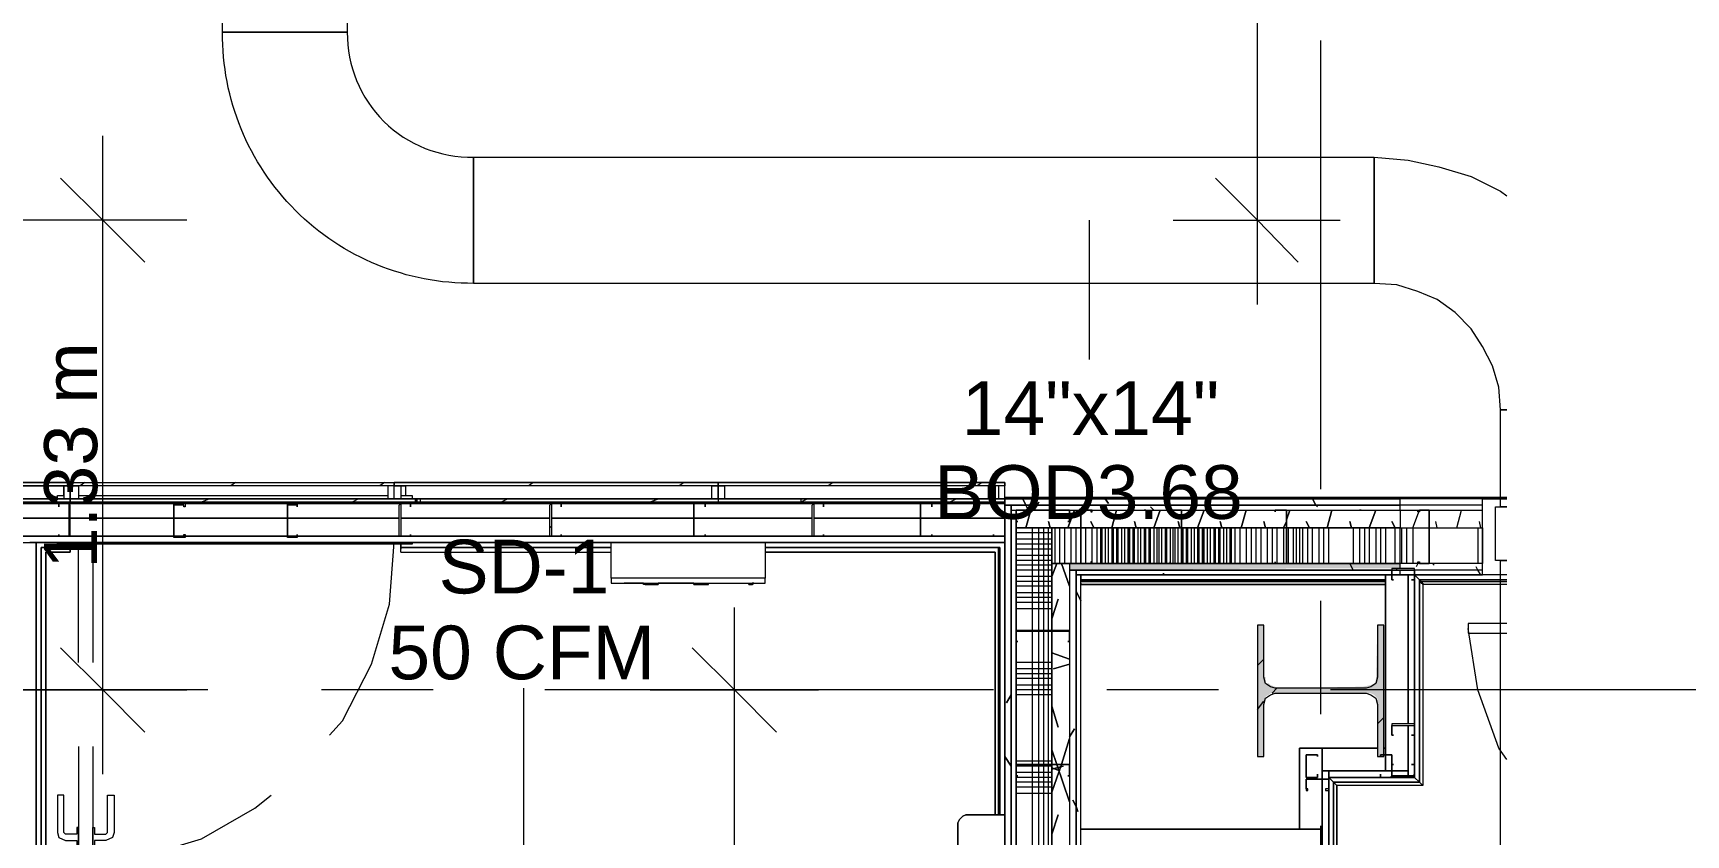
# Model space of a CAD drawing. Header units: metres. Extents: x -2 to 237, y -8 to 52.
# Drawn here: x 52.207 to 56.883, y 32.439 to 34.707 of the extents above; entities that cross this region are included whole.
import ezdxf

# ---------------------------------------------------------------- set-up
doc = ezdxf.new("R2010")
doc.units = ezdxf.units.M
doc.layers.add('HVAC - Ductos', color=5, linetype='Continuous', lineweight=0)
doc.layers.add('PDF4_Text', color=7, linetype='Continuous', lineweight=0)
doc.layers.add('PDF4_Geometry', color=7, linetype='Continuous', lineweight=0, true_color=0xaaaaaa)
doc.layers.add('PDF4_Solid Fills', color=7, linetype='Continuous', lineweight=0, true_color=0xffffff)
doc.styles.add('PDF Helvetica', font='')
doc.styles.get('PDF Helvetica').set_extended_font_data('Helvetica')

msp = doc.modelspace()

# ---------------------------------------------------------------- hatches: boundary and pattern name
at = {"layer": 'PDF4_Solid Fills', "lineweight": 0, "transparency": 33554559}
for points in [[(55.1575, 33.1928), (56.0739, 33.1928), (56.0739, 33.2065), (55.1392, 33.2065), (55.1392, 33.1883)], [(55.7669, 33.1928), (56.0739, 33.1928), (56.0739, 33.2065), (55.1392, 33.2065), (55.1392, 33.1883)], [(55.689, 32.8858), (55.689, 33.0325), (55.6707, 33.0325), (55.6707, 32.6614), (55.689, 32.6614), (55.689, 32.8125), (55.6936, 32.8309), (55.7027, 32.8354), (55.7073, 32.84), (55.9914, 32.84), (56.0006, 32.8354), (56.0098, 32.8263), (56.0098, 32.6614), (56.028, 32.6614), (56.028, 33.0325), (56.0098, 33.0325), (56.0052, 32.8721), (56.0006, 32.8676), (55.9914, 32.863), (55.9685, 32.8584), (55.7211, 32.8538), (55.7211, 32.8584), (55.7073, 32.863), (55.7027, 32.8676), (55.6936, 32.8676), (55.6936, 32.8858)]]:
    msp.add_hatch(color=256, dxfattribs=at).paths.add_polyline_path(points)

# ---------------------------------------------------------------- linework, layer by layer
at = {"layer": 'HVAC - Ductos', "lineweight": 0}
for points in [[(55.6707, 33.9396), (55.6707, 39.0848), (55.6707, 42.1407), (55.6707, 45.9939), (55.6707, 46.8782)], [(52.404, 32.6109), (52.404, 34.4162)], [(56.3579, 29.8757), (56.3579, 33.2157), (56.3763, 33.2157), (56.3442, 33.2157), (56.3442, 33.3669), (56.3763, 33.3669), (56.3579, 33.3669), (56.3579, 33.6418), (56.3763, 33.6418), (56.3579, 33.6418), (56.3533, 33.7059), (56.335, 33.7655), (56.3075, 33.8205), (56.2755, 33.8709), (56.2297, 33.9167), (56.1793, 33.9534), (56.1242, 33.9763), (56.0647, 33.9946), (56.0006, 33.9992), (56.0006, 34.3565), (56.0968, 34.3474), (56.1838, 34.3291), (56.2755, 34.3015), (56.3579, 34.2603), (56.3763, 34.2466)], [(52.2848, 34.297), (52.404, 34.1779), (52.5231, 34.0588)], [(55.5516, 34.297), (55.6707, 34.1779), (55.7853, 34.0588)], [(52.6422, 34.1779), (52.404, 34.1779), (52.1657, 34.1779)], [(55.1942, 34.1779), (55.1942, 33.7839)], [(55.4324, 34.1779), (55.6707, 34.1779), (55.9044, 34.1779)], [(54.1908, 31.1585), (54.1908, 33.0828)], [(52.2848, 32.9683), (52.404, 32.8492), (52.5231, 32.7301)], [(54.0717, 32.9683), (54.1908, 32.8492), (54.3099, 32.7301)], [(52.1657, 32.8492), (52.404, 32.8492), (52.6422, 32.8492)], [(53.5952, 32.2994), (53.5952, 32.8538)], [(53.9526, 32.8492), (54.1908, 32.8492), (54.429, 32.8492)]]:
    msp.add_lwpolyline(points, dxfattribs=at)
msp.add_lwpolyline([(52.743, 34.7093), (53.0958, 34.7093), (52.743, 34.7093), (52.743, 41.6826), (53.0958, 41.6826), (53.247, 41.8384), (52.743, 41.8384), (52.743, 41.6826), (53.0958, 41.6826), (53.0958, 34.7093, 0.424109), (53.4532, 34.3565), (53.4532, 33.9992, -0.4194)], format="xyb", close=True, dxfattribs=at)
msp.add_lwpolyline([(53.4532, 34.3565), (56.0006, 34.3565), (56.0006, 33.9992), (53.4532, 33.9992)], close=True, dxfattribs=at)
at = {"layer": 'PDF4_Geometry', "lineweight": 0}
for points in [[(55.8493, 34.6865), (55.8493, 33.4174)], [(48.9128, 33.4265), (48.9128, 33.4356), (49.9391, 33.4356), (51.144, 33.4356), (52.3124, 33.4356), (52.3124, 33.4265), (52.3352, 33.4265), (52.3352, 33.3898)], [(52.3124, 33.4356), (53.2287, 33.4356), (53.2287, 33.4265), (52.3124, 33.4265), (52.3124, 33.4356), (51.144, 33.4356), (51.144, 33.4265), (51.144, 33.4356), (49.9391, 33.4356), (48.9128, 33.4356), (48.9128, 33.4265), (49.9391, 33.4265), (51.144, 33.4265), (52.3124, 33.4265), (52.294, 33.4265), (51.1624, 33.4265), (51.144, 33.4265), (51.1212, 33.4265), (49.962, 33.4265), (49.9391, 33.4265), (49.9391, 33.4356)], [(51.144, 33.3807), (52.3124, 33.3807), (53.302, 33.3807), (54.145, 33.3807), (54.956, 33.3807), (54.956, 33.3761), (54.956, 33.3898), (54.956, 33.4265), (54.956, 33.4356), (54.145, 33.4356), (54.145, 33.4265), (53.2287, 33.4265), (53.2287, 33.4356)], [(52.3536, 33.4356), (52.3398, 33.4265)], [(52.7797, 33.4356), (52.766, 33.4265)], [(53.2012, 33.4356), (53.1875, 33.4265)], [(53.6227, 33.4356), (53.6089, 33.4265)], [(54.0488, 33.4356), (54.035, 33.4265)], [(54.4703, 33.4356), (54.4566, 33.4265)], [(54.8918, 33.4356), (54.8781, 33.4265)], [(54.956, 33.4265), (54.9376, 33.4265), (54.9376, 33.3898), (54.956, 33.3898), (52.1062, 33.3898), (52.1062, 33.3761), (51.4143, 33.3761), (52.1062, 33.3761), (52.1062, 33.3898), (51.4143, 33.3898), (48.9128, 33.3898), (48.9128, 33.3761), (48.9128, 33.3669)], [(48.9128, 33.2936), (48.9128, 33.2845), (48.9128, 33.2661), (51.309, 33.2661), (51.4007, 33.2661), (51.4143, 33.2661), (51.4281, 33.2523), (52.0787, 33.2523), (52.0925, 33.2661), (52.0925, 31.9191), (52.0925, 33.2661), (52.1107, 33.2661), (52.1062, 33.2661), (51.4143, 33.2661), (51.4143, 33.2845), (51.5793, 33.2845), (51.4143, 33.2845), (51.4143, 33.3348), (51.4143, 33.3761), (51.4143, 33.3898), (52.1062, 33.3898), (54.956, 33.3898), (54.956, 33.2661), (54.956, 33.2845)], [(52.0833, 33.3898), (53.2882, 33.3898), (53.2928, 33.3898), (54.3787, 33.3898), (54.956, 33.3898), (54.145, 33.3898), (53.302, 33.3898), (52.3124, 33.3898), (52.3124, 33.3807), (52.3124, 33.3898), (51.144, 33.3898)], [(54.956, 33.3807), (54.3787, 33.3807), (53.2928, 33.3807), (53.2928, 33.3898), (53.2928, 33.3807), (53.2882, 33.3807), (52.0833, 33.3807)], [(52.2803, 33.3898), (52.262, 33.3807)], [(52.294, 33.3898), (52.3124, 33.3898), (52.3352, 33.3898), (53.2103, 33.3898), (53.2287, 33.3898), (53.2287, 33.4265), (53.247, 33.4265), (53.247, 33.3898)], [(52.3352, 33.399), (53.2103, 33.399)], [(52.7064, 33.3898), (52.6835, 33.3807)], [(53.1279, 33.3898), (53.1095, 33.3807)], [(53.247, 33.399), (53.2791, 33.399), (53.2791, 33.3898), (53.247, 33.3898), (53.2287, 33.3898), (53.2287, 33.4265), (53.2103, 33.4265), (53.2103, 33.3898)], [(53.247, 33.4265), (53.2608, 33.4265), (53.2608, 33.399)], [(54.1267, 33.4265), (53.2608, 33.4265)], [(53.2882, 33.3898), (53.2882, 33.3807)], [(53.302, 33.3898), (53.302, 33.3807)], [(54.145, 33.3898), (54.145, 33.3807)], [(54.9102, 33.4265), (54.1633, 33.4265)], [(54.3787, 33.3898), (54.3787, 33.3807)], [(54.9376, 33.4265), (54.9285, 33.4265)], [(56.3075, 33.3898), (56.3762, 33.3898), (56.0326, 33.3898), (54.956, 33.3898), (54.956, 33.3944), (56.0326, 33.3944), (56.3762, 33.3944)], [(56.3075, 33.1745), (56.3075, 33.3898), (56.0739, 33.3898), (54.956, 33.3898), (54.956, 33.3715), (54.956, 33.3807), (54.956, 33.3715), (54.956, 33.3807), (54.956, 33.3715), (54.956, 33.3898), (54.956, 30.9937)], [(54.956, 33.3898), (56.0739, 33.3898), (54.956, 33.3898)], [(52.0925, 33.2661), (52.0787, 33.2523), (52.0925, 33.2661), (52.0925, 31.9054), (52.0925, 31.9191), (51.4143, 31.9191), (51.4143, 33.2661), (51.4143, 31.9191), (51.4143, 33.2661), (52.1062, 33.2661), (52.1062, 33.2845), (52.1062, 33.3348), (52.3078, 33.3348), (52.1062, 33.3348), (52.1062, 33.3761), (54.956, 33.3761)], [(54.9743, 30.9937), (54.9743, 33.3715), (54.956, 33.3715), (54.956, 33.3807), (54.956, 33.3715), (54.956, 33.1745), (54.956, 33.2845), (54.956, 30.9937), (54.956, 33.2845), (54.956, 33.3348), (54.7177, 33.3348), (54.4154, 33.3348), (54.7177, 33.3348), (54.956, 33.3348), (54.956, 33.3761), (52.1062, 33.3761)], [(56.3075, 33.3715), (56.0739, 33.3715), (54.9743, 33.3715), (54.9743, 33.3577), (54.9743, 33.1745), (54.9743, 30.9937), (54.9743, 26.1875)], [(54.988, 26.1875), (54.988, 30.9937), (54.988, 33.1745), (54.988, 33.3074), (54.988, 33.3257), (54.988, 30.9937), (54.9743, 30.9937), (54.9743, 33.3577), (54.988, 33.3577), (54.988, 33.3532), (54.988, 33.3577), (56.0739, 33.3577), (56.3075, 33.3577)], [(54.988, 33.3532), (54.988, 33.3577), (56.0739, 33.3577), (56.0739, 33.3074), (56.1563, 33.3074), (56.3075, 33.3074), (56.3075, 33.2065), (56.0739, 33.2065), (55.1392, 33.2065), (55.0888, 33.2065), (55.1392, 33.2065), (55.1392, 33.1883), (55.1392, 33.1745), (55.1392, 30.9937), (55.1392, 26.1875)], [(54.988, 33.3257), (54.988, 33.3074), (55.1713, 33.3074), (55.4554, 33.3074), (55.7531, 33.3074), (56.0739, 33.3074), (55.7531, 33.3074), (55.4554, 33.3074), (55.1713, 33.3074), (55.0888, 33.3074), (54.988, 33.3074), (55.0888, 33.3074), (55.0888, 33.2065), (55.0888, 33.1745), (55.0888, 33.0187), (55.0888, 33.2065), (55.1392, 33.2065), (55.1392, 30.9937)], [(55.0888, 33.0187), (55.0888, 33.3074), (54.988, 33.3074), (54.988, 30.9937), (55.0888, 30.9937), (55.0888, 31.0165), (55.0888, 31.8275), (55.0888, 32.2307)], [(55.0888, 33.2936), (54.988, 33.2936)], [(55.0338, 30.2056), (55.0338, 30.6087), (55.0338, 30.9937), (55.0338, 31.0165), (55.0338, 31.8275), (55.0338, 32.2307), (55.0338, 32.6385), (55.0338, 33.0141), (55.0338, 33.3074)], [(55.0522, 30.2056), (55.0522, 30.6087), (55.0522, 30.9937), (55.0522, 31.0165), (55.0522, 31.8275), (55.0522, 32.2307), (55.0522, 32.6385), (55.0522, 33.0141), (55.0522, 33.3074)], [(55.0659, 33.0187), (55.0659, 33.3074)], [(55.0797, 33.0187), (55.0797, 33.3074)], [(55.098, 33.2065), (55.098, 33.3074)], [(55.1117, 33.2065), (55.1117, 33.3074)], [(55.1255, 33.2065), (55.1255, 33.3074)], [(55.1438, 33.2065), (55.1438, 33.3074)], [(55.1575, 33.2065), (55.1575, 33.3074)], [(55.1713, 33.2065), (55.1713, 33.3074)], [(55.1851, 33.2065), (55.1851, 33.3074)], [(55.2033, 33.2065), (55.2033, 33.3074)], [(55.2171, 33.2065), (55.2171, 33.3074)], [(55.2263, 33.3074), (55.2263, 33.2065)], [(55.2309, 33.2065), (55.2309, 33.3074)], [(55.24, 33.3074), (55.24, 33.2065)], [(55.2492, 33.2065), (55.2492, 33.3074)], [(55.2583, 33.3074), (55.2583, 33.2065)], [(55.2629, 33.2065), (55.2629, 33.3074)], [(55.2721, 33.3074), (55.2721, 33.2065)], [(55.2767, 33.2065), (55.2767, 33.3074)], [(55.2858, 33.3074), (55.2858, 33.2065)], [(55.295, 33.2065), (55.295, 33.3074)], [(55.3041, 33.3074), (55.3041, 33.2065)], [(55.3179, 33.3074), (55.3179, 33.2065)], [(55.3225, 33.2065), (55.3225, 33.3074)], [(55.3317, 33.3074), (55.3317, 33.2065)], [(55.3408, 33.2065), (55.3408, 33.3074)], [(55.35, 33.3074), (55.35, 33.2065)], [(55.3546, 33.2065), (55.3546, 33.3074)], [(55.3637, 33.3074), (55.3637, 33.2065)], [(55.3683, 33.2065), (55.3683, 33.3074)], [(55.3775, 33.3074), (55.3775, 33.2065)], [(55.3866, 33.2065), (55.3866, 33.3074)], [(55.3912, 33.3074), (55.3912, 33.2065)], [(55.4004, 33.2065), (55.4004, 33.3074)], [(55.4095, 33.3074), (55.4095, 33.2065)], [(55.4141, 33.2065), (55.4141, 33.3074)], [(55.4233, 33.3074), (55.4233, 33.2065)], [(55.4324, 33.2065), (55.4324, 33.3074)], [(55.437, 33.3074), (55.437, 33.2065)], [(55.4462, 33.2065), (55.4462, 33.3074)], [(55.4554, 33.3074), (55.4554, 33.2065)], [(55.46, 33.2065), (55.46, 33.3074)], [(55.4691, 33.3074), (55.4691, 33.2065)], [(55.4737, 33.2065), (55.4737, 33.3074)], [(55.4828, 33.3074), (55.4828, 33.2065)], [(55.492, 33.2065), (55.492, 33.3074)], [(55.5012, 33.3074), (55.5012, 33.2065)], [(55.5058, 33.2065), (55.5058, 33.3074)], [(55.5195, 33.2065), (55.5195, 33.3074)], [(55.5286, 33.3074), (55.5286, 33.2065)], [(55.5378, 33.2065), (55.5378, 33.3074)], [(55.547, 33.3074), (55.547, 33.2065)], [(55.5516, 33.2065), (55.5516, 33.3074)], [(55.5607, 33.3074), (55.5607, 33.2065)], [(55.5653, 33.2065), (55.5653, 33.3074)], [(55.5744, 33.3074), (55.5744, 33.2065)], [(55.5836, 33.2065), (55.5836, 33.3074)], [(55.5928, 33.3074), (55.5928, 33.2065)], [(55.5974, 33.2065), (55.5974, 33.3074)], [(55.6066, 33.3074), (55.6066, 33.2065)], [(55.6203, 33.3074), (55.6203, 33.2065)], [(55.6386, 33.3074), (55.6386, 33.2065)], [(55.6524, 33.3074), (55.6524, 33.2065)], [(55.6661, 33.3074), (55.6661, 33.2065)], [(55.6799, 33.3074), (55.6799, 33.2065)], [(55.6982, 33.3074), (55.6982, 33.2065)], [(55.7119, 33.3074), (55.7119, 33.2065)], [(55.7257, 33.3074), (55.7257, 33.2065)], [(55.744, 33.3074), (55.744, 33.2065)], [(55.7577, 33.3074), (55.7577, 33.2065)], [(55.7715, 33.3074), (55.7715, 33.2065)], [(55.7807, 33.2065), (55.7807, 33.3074)], [(55.7898, 33.3074), (55.7898, 33.2065)], [(55.799, 33.2065), (55.799, 33.3074)], [(55.8127, 33.2065), (55.8127, 33.3074)], [(55.8265, 33.2065), (55.8265, 33.3074)], [(55.8448, 33.2065), (55.8448, 33.3074)], [(55.8585, 33.2065), (55.8585, 33.3074)], [(55.8723, 33.2065), (55.8723, 33.3074)], [(55.941, 33.3074), (55.941, 33.2065)], [(55.9593, 33.3074), (55.9593, 33.2065)], [(55.9731, 33.3074), (55.9731, 33.2065)], [(55.9868, 33.3074), (55.9868, 33.2065)], [(56.0052, 33.3074), (56.0052, 33.2065)], [(56.0189, 33.3074), (56.0189, 33.2065)], [(56.0326, 33.3074), (56.0326, 33.2065)], [(56.0602, 33.2065), (56.0602, 33.3074)], [(56.0784, 33.3074), (56.0784, 33.2065)], [(56.0922, 33.3074), (56.0922, 33.2065)], [(56.1105, 33.3074), (56.1105, 33.2065)], [(56.2938, 33.3074), (56.2938, 33.2065)], [(52.1062, 33.2661), (54.956, 33.2661), (54.2779, 33.2661)], [(52.1062, 33.2661), (54.956, 33.2661), (52.1978, 33.2661), (54.956, 33.2661), (54.2779, 33.2661), (54.2779, 33.1653), (53.8426, 33.1653), (53.8426, 33.2661), (53.2791, 33.2661), (53.8426, 33.2661)], [(52.2162, 31.0441), (52.2162, 33.2661), (52.1978, 33.2661), (52.2162, 33.2661), (52.2162, 31.099)], [(52.2162, 31.099), (52.2162, 33.2661), (52.2162, 31.0441)], [(52.2299, 33.2523), (52.3124, 33.2523)], [(52.2299, 33.2523), (52.3124, 33.2523)], [(52.3352, 32.9271), (52.3352, 33.2569), (52.3765, 33.2569), (52.3765, 32.9271)], [(53.0455, 32.7209), (53.0821, 32.7622), (53.1645, 32.9225), (53.2149, 33.092), (53.2287, 33.2661)], [(53.247, 33.2387), (53.247, 33.2432), (53.247, 33.2478), (53.247, 33.2523)], [(53.247, 33.2523), (53.8426, 33.2523)], [(53.247, 33.2523), (53.8426, 33.2523)], [(53.247, 33.2523), (53.8426, 33.2523)], [(53.247, 33.2523), (53.8426, 33.2523)], [(53.247, 33.2523), (53.8426, 33.2523)], [(53.247, 33.2387), (53.247, 33.2432), (53.247, 33.2478), (53.247, 33.2523)], [(53.247, 33.2523), (53.8426, 33.2523)], [(53.247, 33.2523), (53.8426, 33.2523)], [(53.247, 33.2523), (53.8426, 33.2523)], [(53.247, 33.2523), (53.8426, 33.2523)], [(53.247, 33.2523), (53.8426, 33.2523)], [(53.8426, 33.2523), (53.247, 33.2523)], [(53.8426, 33.2523), (53.247, 33.2523)], [(54.2779, 33.2523), (54.9422, 33.2523)], [(54.2779, 33.2523), (54.9422, 33.2523)], [(54.2779, 33.2523), (54.9376, 33.2523)], [(54.2779, 33.2523), (54.9376, 33.2523)], [(54.2779, 33.2523), (54.9422, 33.2523)], [(54.2779, 33.2523), (54.9422, 33.2523)], [(54.9422, 33.2523), (54.2779, 33.2523)], [(54.9422, 33.2523), (54.2779, 33.2523)], [(54.9422, 32.4964), (54.9422, 33.2523)], [(54.9422, 32.4964), (54.9422, 33.2523)], [(54.9422, 33.2523), (54.9422, 32.4964)], [(54.9422, 33.2523), (54.9422, 32.4964)], [(54.9422, 33.2523), (54.9422, 32.4964)], [(54.9422, 33.2523), (54.9422, 32.4964)], [(54.9422, 33.2523), (54.9422, 32.4964)], [(54.9422, 33.2523), (54.9422, 32.4964)], [(54.9422, 33.2523), (54.9422, 32.4964)], [(54.9422, 33.2523), (54.9422, 32.4964)], [(54.9422, 32.4964), (54.9422, 33.2523)], [(54.9422, 32.4964), (54.9422, 33.2523)], [(55.0888, 33.2753), (54.988, 33.2753)], [(55.0888, 33.2615), (54.988, 33.2615)], [(55.0888, 33.2478), (54.988, 33.2478)], [(53.247, 33.2387), (53.8426, 33.2387)], [(53.247, 33.2387), (53.8426, 33.2387)], [(55.0888, 33.2295), (54.988, 33.2295)], [(55.0888, 33.2157), (54.988, 33.2157)], [(55.0888, 33.202), (54.988, 33.202)], [(56.0739, 33.1928), (56.0739, 33.2065), (55.1392, 33.2065), (55.1392, 33.1883), (56.0739, 33.1883)], [(54.956, 33.1745), (54.956, 30.9937), (54.9422, 30.9937), (54.956, 30.9937), (54.956, 28.5379), (54.956, 30.9937), (54.956, 26.1875), (54.9743, 26.1875), (54.9743, 30.9937), (54.956, 30.9937), (54.956, 28.5379), (52.2162, 28.5379), (54.956, 28.5379)], [(53.8747, 33.1516), (53.9342, 33.1516), (53.9755, 33.1516), (53.9755, 33.147)], [(53.9388, 33.147), (53.9755, 33.147), (53.9342, 33.147), (53.9342, 33.1516), (53.8793, 33.1516)], [(54.1129, 33.147), (54.0763, 33.147), (54.1175, 33.147), (54.1175, 33.1516), (54.2321, 33.1516), (54.2412, 33.1516), (54.2458, 33.1516), (54.2412, 33.1516), (54.2458, 33.1516)], [(54.0763, 33.147), (54.0763, 33.1516), (54.1175, 33.1516), (54.2321, 33.1516)], [(54.2412, 33.1516), (54.2458, 33.1516), (54.2412, 33.1516)], [(55.0888, 33.1883), (54.988, 33.1883)], [(55.0888, 33.1699), (54.988, 33.1699)], [(55.0888, 33.1561), (54.988, 33.1561)], [(56.3075, 33.1883), (56.0739, 33.1883), (55.1575, 33.1883), (55.1575, 33.1745), (55.1575, 30.9937), (55.1575, 26.1875)], [(55.1713, 33.1745), (55.9685, 33.1745), (55.1713, 33.1745), (55.1713, 33.1607), (56.0326, 33.1607), (56.0326, 33.1745), (56.0326, 32.6843), (56.028, 32.6843), (56.0326, 32.6843), (56.0326, 32.6659), (56.0326, 32.6201), (55.8539, 32.6201), (55.8723, 32.6201), (55.8723, 32.6018), (56.0189, 32.6018), (55.8723, 32.6018), (56.1151, 32.6018), (56.1288, 32.5881), (55.886, 32.5881), (55.886, 32.3636)], [(55.8723, 32.3773), (55.8723, 32.6018), (55.8723, 32.5972), (55.8723, 32.6201), (56.051, 32.6201), (56.0968, 32.6201), (56.0968, 32.6064), (56.0968, 32.6018), (56.0968, 32.6064), (56.0968, 32.7484), (56.0968, 32.6201), (56.051, 32.6201), (56.0326, 32.6201), (56.0326, 32.6659), (56.0326, 32.6843), (56.0326, 33.1745), (56.0326, 33.1607), (55.1713, 33.1607), (56.0326, 33.1607), (55.1713, 33.1607), (56.0326, 33.1607), (55.1713, 33.1607), (56.0326, 33.1607), (55.1713, 33.1607), (56.0326, 33.1607), (55.1713, 33.1607), (56.0326, 33.1607), (55.1713, 33.1607), (55.1713, 33.1745), (56.051, 33.1745), (56.0739, 33.1745), (56.1151, 33.1745), (56.1151, 32.6018), (55.8723, 32.6018), (56.0326, 32.6018), (56.1151, 32.6018), (56.1151, 33.1745), (56.1151, 32.6018), (56.1288, 32.5881), (56.1151, 32.6018), (56.1288, 32.5881), (56.1288, 33.1607), (56.1288, 33.1561), (56.1334, 33.1561), (56.1334, 33.1516), (56.138, 33.1516), (56.138, 33.147), (56.138, 32.5789), (56.1334, 32.5835), (56.1288, 32.5881), (56.1288, 33.1561), (56.1334, 33.1561), (56.1334, 33.1516), (56.138, 33.1516), (56.138, 33.147), (56.138, 32.5789), (56.1334, 32.5835), (56.1288, 32.5881), (56.1288, 33.1561)], [(56.1151, 33.1745), (56.1151, 32.6018), (56.0968, 32.6018), (56.0464, 32.6018), (56.1151, 32.6018), (55.8723, 32.6018), (55.886, 32.5881), (55.886, 32.3636), (55.886, 32.5881), (55.886, 32.359), (55.886, 32.5881), (55.886, 32.359), (55.8906, 32.359), (55.8906, 32.3544), (55.8952, 32.3498), (55.8952, 32.5789), (55.8906, 32.5835), (55.886, 32.5881), (55.886, 32.3636), (55.886, 32.5881), (55.886, 32.3636), (55.886, 32.5881)], [(56.3762, 33.1745), (56.3075, 33.1745), (56.1151, 33.1745), (56.0739, 33.1745)], [(56.1151, 33.1745), (56.1288, 33.1607)], [(56.1288, 33.1607), (56.1151, 33.1745)], [(56.1151, 33.1745), (56.1288, 33.1607)], [(56.1288, 32.5881), (56.1288, 33.1607)], [(56.1288, 33.1607), (56.1288, 32.5881)], [(56.1288, 33.1607), (56.1288, 32.5881)], [(56.1288, 33.1607), (56.1288, 32.5881)], [(56.1288, 33.1607), (56.1288, 32.5881)], [(56.1288, 33.1607), (56.3762, 33.1607)], [(56.1288, 33.1607), (56.3762, 33.1607)], [(56.1288, 33.1607), (56.3762, 33.1607)], [(56.1288, 33.1607), (56.3762, 33.1607)], [(56.1288, 33.1607), (56.1288, 32.5881)], [(56.1288, 33.1607), (56.1288, 32.5881)], [(56.1288, 33.1607), (56.1288, 32.5881)], [(56.1288, 33.1607), (56.1288, 32.5881)], [(56.1288, 32.5881), (56.1288, 33.1607)], [(56.1288, 32.5881), (56.1288, 33.1607)], [(56.3762, 33.147), (56.138, 33.147), (56.138, 33.1516), (56.1334, 33.1516), (56.1334, 33.1561), (56.1288, 33.1561), (56.3762, 33.1561)], [(56.3763, 33.1745), (56.1701, 33.1745)], [(54.956, 32.4964), (54.956, 33.1287), (54.956, 32.4964), (54.8552, 32.4964), (54.846, 32.4964), (54.8368, 32.4919), (54.8323, 32.4873), (54.8277, 32.4827), (54.8231, 32.4735), (54.8231, 32.4644), (54.8231, 32.1711)], [(55.0888, 33.1425), (54.988, 33.1425)], [(55.0888, 33.1241), (54.988, 33.1241)], [(55.0888, 33.1103), (54.988, 33.1103)], [(55.0888, 33.0966), (54.988, 33.0966)], [(55.0888, 33.0783), (54.988, 33.0783)], [(55.8493, 33.1012), (55.8493, 32.7805)], [(55.0888, 33.0141), (55.0888, 32.6385), (55.0888, 32.2353), (55.0888, 32.6385), (55.0888, 33.0141), (55.0888, 32.6385), (55.0888, 32.2353), (54.988, 32.2353)], [(55.0659, 32.2353), (55.0659, 32.6385), (55.0659, 33.0141)], [(55.0797, 32.2353), (55.0797, 32.6385), (55.0797, 33.0141)], [(56.3763, 33.0371), (56.2663, 33.0371), (56.2663, 33.0096), (56.3763, 33.0096)], [(56.3763, 32.6522), (56.3533, 32.6843), (56.2938, 32.8492), (56.2663, 33.0233)], [(55.0888, 32.9271), (54.988, 32.9271)], [(55.6707, 32.9179), (55.689, 32.9362)], [(55.0888, 32.9088), (54.988, 32.9088)], [(55.0888, 32.895), (54.988, 32.895)], [(55.0888, 32.8813), (54.988, 32.8813)], [(52.7018, 32.8492), (51.4327, 32.8492)], [(53.3386, 32.8492), (53.0225, 32.8492)], [(54.9239, 32.8492), (53.6547, 32.8492)], [(55.0888, 32.863), (54.988, 32.863)], [(55.0888, 32.8492), (54.988, 32.8492)], [(55.0888, 32.8354), (54.988, 32.8354)], [(55.5607, 32.8492), (55.2446, 32.8492)], [(55.7119, 32.84), (55.7257, 32.8538)], [(57.3338, 32.8492), (55.8769, 32.8492)], [(55.6707, 32.7942), (55.689, 32.8171)], [(56.0098, 32.753), (56.028, 32.7713)], [(52.3352, 32.6889), (52.3352, 32.359), (52.5139, 32.3773), (52.6835, 32.4277), (52.8346, 32.5147), (52.8805, 32.5514)], [(52.3765, 32.6889), (52.3765, 32.359), (52.3352, 32.359)], [(55.1713, 32.4368), (55.1713, 32.4552), (55.7898, 32.4552), (55.7898, 32.6843), (55.8723, 32.6843), (56.0098, 32.6843), (55.8539, 32.6843), (55.8539, 32.6201), (55.8539, 32.5972), (55.8539, 32.391), (55.8723, 32.391), (55.8081, 32.391), (55.3362, 32.391), (55.1713, 32.391)], [(55.8539, 32.391), (55.8539, 32.4552), (55.8539, 32.5972), (55.8539, 32.6843), (55.7898, 32.6843), (55.7898, 32.4552), (55.8539, 32.4552), (55.7898, 32.4552), (55.1713, 32.4552)], [(55.0888, 32.6476), (54.988, 32.6476)], [(55.0888, 32.6339), (54.988, 32.6339)], [(55.0888, 32.6155), (54.988, 32.6155)], [(55.0888, 32.6018), (54.988, 32.6018)], [(55.886, 32.359), (55.886, 32.5881), (55.886, 32.359), (55.886, 32.5881), (56.1288, 32.5881), (55.886, 32.5881), (56.1288, 32.5881), (55.886, 32.5881), (56.1288, 32.5881), (56.1334, 32.5835), (56.138, 32.5789), (55.8952, 32.5789), (55.8906, 32.5835), (55.886, 32.5881), (56.1288, 32.5881), (55.886, 32.5881), (56.1288, 32.5881), (55.886, 32.5881), (56.1288, 32.5881), (56.1334, 32.5835), (56.138, 32.5789), (55.8952, 32.5789), (55.8906, 32.5835), (55.886, 32.5881), (56.1288, 32.5881), (55.886, 32.5881), (55.8723, 32.6018), (55.8723, 32.4552), (55.8723, 32.3773)], [(55.8723, 32.6018), (55.886, 32.5881)], [(55.886, 32.5881), (55.8723, 32.6018)], [(55.0888, 32.5881), (54.988, 32.5881)], [(55.0888, 32.5743), (54.988, 32.5743)], [(55.0888, 32.556), (54.988, 32.556)], [(55.886, 32.5881), (55.8906, 32.5835), (55.8952, 32.5789), (55.8952, 32.3498)], [(55.886, 32.3636), (55.886, 32.5881)], [(55.886, 32.5881), (56.1288, 32.5881)], [(54.8231, 32.1711), (54.8231, 32.4644), (54.8231, 32.4735), (54.8277, 32.4827), (54.8323, 32.4873), (54.8368, 32.4919), (54.846, 32.4964), (54.8552, 32.4964), (54.956, 32.4964), (54.8552, 32.4964), (54.846, 32.4964), (54.8368, 32.4919), (54.8323, 32.4873), (54.8277, 32.4827), (54.8231, 32.4735), (54.8231, 32.4644), (54.8231, 32.1711)], [(55.8493, 32.4644), (55.8493, 31.1952)], [(55.8723, 32.3773), (55.8723, 32.4781), (55.8723, 32.3773)]]:
    msp.add_lwpolyline(points, dxfattribs=at)
for points in [[(54.145, 33.4265), (54.145, 33.4356), (53.2287, 33.4356), (54.145, 33.4356), (54.956, 33.4356), (54.956, 33.4265)], [(52.294, 33.4265), (52.294, 33.3898), (52.2757, 33.3898), (52.2757, 33.399), (52.294, 33.399)], [(52.3124, 33.4265), (52.3124, 33.3898)], [(53.5311, 33.3807), (53.5494, 33.3898)], [(53.9526, 33.3807), (53.9755, 33.3898)], [(54.145, 33.3898), (54.1267, 33.3898), (54.1267, 33.4265), (54.145, 33.4265)], [(54.1633, 33.3898), (54.145, 33.3898), (54.145, 33.4265), (54.1633, 33.4265)], [(54.3787, 33.3807), (54.397, 33.3898)], [(54.8002, 33.3807), (54.8185, 33.3898)], [(54.9285, 33.3898), (54.9102, 33.3898), (54.9102, 33.4265), (54.9285, 33.4265)], [(54.956, 33.3898), (54.956, 33.3944), (56.0326, 33.3944), (56.0326, 33.3898)], [(55.1713, 30.9937), (55.1713, 33.1745), (56.051, 33.1745), (56.0739, 33.1745), (56.1151, 33.1745), (56.3075, 33.1745), (56.3075, 33.3898), (56.0739, 33.3898), (54.956, 33.3898), (54.956, 33.1745), (54.956, 30.9937), (54.988, 30.9937), (55.1392, 30.9937)], [(56.0739, 33.3715), (56.0739, 33.3898), (54.956, 33.3898), (54.956, 33.3715)], [(52.2803, 33.2845), (52.3078, 33.2845), (52.3124, 33.2845), (52.3124, 33.3715), (52.3078, 33.3761), (52.2803, 33.3761), (52.2803, 33.3669), (52.2803, 33.3761), (52.3078, 33.3761), (52.3078, 33.3715), (52.3078, 33.2845), (52.2803, 33.2845), (52.2803, 33.289)], [(52.6056, 33.2799), (52.6056, 33.2845), (52.6056, 33.3715), (52.6056, 33.3761), (52.6377, 33.3761), (52.6377, 33.3669), (52.6331, 33.3669), (52.6331, 33.3715), (52.6056, 33.3715), (52.6056, 33.2845), (52.6331, 33.2845), (52.6331, 33.289), (52.6377, 33.289), (52.6377, 33.2799)], [(52.9263, 33.2799), (52.9263, 33.2845), (52.9263, 33.3715), (52.9263, 33.3761), (52.9538, 33.3761), (52.9538, 33.3669), (52.9538, 33.3715), (52.9263, 33.3715), (52.9263, 33.2845), (52.9538, 33.2845), (52.9538, 33.289), (52.9538, 33.2799)], [(53.247, 33.2845), (53.2424, 33.2845), (53.2424, 33.3715), (53.247, 33.3761), (53.2745, 33.3761), (53.2745, 33.3669), (53.2745, 33.3761), (53.247, 33.3761), (53.247, 33.3715), (53.247, 33.2845), (53.2745, 33.2845)], [(53.6731, 33.2845), (53.6685, 33.2845), (53.6685, 33.3715), (53.6731, 33.3761), (53.7006, 33.3761), (53.7006, 33.3669), (53.7006, 33.3761), (53.6731, 33.3761), (53.6731, 33.3715), (53.6731, 33.2845), (53.7006, 33.2845)], [(54.0763, 33.2845), (54.0763, 33.3715), (54.0763, 33.3761), (54.1083, 33.3761), (54.1083, 33.3669), (54.1083, 33.3761), (54.0763, 33.3761), (54.0763, 33.3715), (54.0763, 33.2845), (54.1083, 33.2845)], [(54.4154, 33.2845), (54.4108, 33.2845), (54.4108, 33.3715), (54.4154, 33.3761), (54.4428, 33.3761), (54.4428, 33.3669), (54.4428, 33.3761), (54.4154, 33.3761), (54.4154, 33.3715), (54.4154, 33.2845), (54.4428, 33.2845)], [(54.7223, 33.2845), (54.7177, 33.2845), (54.7177, 33.3715), (54.7177, 33.3761), (54.7223, 33.3761), (54.7498, 33.3761), (54.7498, 33.3669), (54.7498, 33.3761), (54.7223, 33.3761), (54.7177, 33.3761), (54.7177, 33.3715), (54.7177, 33.2845), (54.7223, 33.2845), (54.7498, 33.2845)], [(54.9239, 33.3669), (54.9239, 33.3761)], [(54.956, 33.3761), (54.956, 33.3715), (54.956, 33.2845), (54.9239, 33.2845), (54.9239, 33.289), (54.9239, 33.2845), (54.956, 33.2845), (54.956, 33.3715), (54.956, 33.3761), (54.9239, 33.3761)], [(56.0739, 33.3577), (56.0739, 33.3715), (54.9743, 33.3715), (54.9743, 33.3577)], [(54.988, 33.3532), (54.988, 33.3577), (55.1392, 33.3577), (55.1392, 33.3532), (55.1392, 33.3257), (55.1346, 33.3257), (55.1392, 33.3257), (55.1392, 33.3532), (55.1392, 33.3577), (54.988, 33.3577), (54.988, 33.3532), (54.988, 33.3257)], [(55.2033, 33.3577), (55.1713, 33.3577), (55.1713, 33.2065), (55.2033, 33.2065), (55.2033, 33.2111), (55.1988, 33.2111), (55.1988, 33.2065), (55.1713, 33.2065), (55.1713, 33.3577), (55.1988, 33.3577), (55.1988, 33.3532), (55.2033, 33.3532)], [(55.4233, 33.3532), (55.4233, 33.3577)], [(55.4554, 33.3577), (55.4554, 33.2065), (55.4233, 33.2065), (55.4233, 33.2111), (55.4233, 33.2065), (55.4554, 33.2065), (55.4554, 33.3577), (55.4233, 33.3577)], [(55.7211, 33.3532), (55.7211, 33.3577)], [(55.7486, 33.3577), (55.7531, 33.3577), (55.7531, 33.2065), (55.7486, 33.2065), (55.7211, 33.2065), (55.7211, 33.2111), (55.7211, 33.2065), (55.7486, 33.2065), (55.7531, 33.2065), (55.7531, 33.3577), (55.7486, 33.3577), (55.7211, 33.3577)], [(56.1563, 33.3577), (56.1563, 33.2065), (56.1242, 33.2065), (56.1242, 33.2111), (56.1288, 33.2111), (56.1288, 33.2065), (56.1563, 33.2065), (56.1563, 33.3577), (56.1288, 33.3577), (56.1288, 33.3532), (56.1242, 33.3532), (56.1242, 33.3577)], [(53.2424, 33.3348), (52.9263, 33.3348), (52.6056, 33.3348), (52.3124, 33.3348), (52.6056, 33.3348), (52.9263, 33.3348)], [(53.6685, 33.3348), (53.247, 33.3348)], [(54.4108, 33.3348), (54.0763, 33.3348), (53.6731, 33.3348), (54.0763, 33.3348)], [(54.9926, 33.3257), (54.988, 33.3257)], [(56.0739, 33.2065), (56.0739, 33.3074), (55.7531, 33.3074), (55.4554, 33.3074), (55.1713, 33.3074), (55.0888, 33.3074), (55.0888, 33.2065)], [(55.3087, 33.3074), (55.3087, 33.2065)], [(55.5149, 33.2065), (55.5149, 33.3074)], [(52.1291, 33.2845), (52.2803, 33.2845)], [(52.2757, 33.2661), (52.2162, 33.2661), (52.2162, 31.0853), (52.2162, 33.2661)], [(52.3124, 33.2523), (52.3124, 33.2478), (52.3124, 33.2432), (52.3124, 33.2387), (52.3124, 33.2432), (52.3124, 33.2478), (52.3124, 33.2523), (52.2299, 33.2523), (52.3124, 33.2523), (52.2299, 33.2523), (52.3124, 33.2523), (52.2299, 33.2523), (52.3124, 33.2523), (52.2299, 33.2523), (52.2299, 31.5526), (52.2299, 33.2523), (52.2299, 31.5526), (52.2299, 33.2523), (52.2299, 31.5526), (52.2299, 33.2523), (52.2299, 31.5526), (52.2299, 33.2523), (52.2299, 31.5526), (52.2299, 33.2523), (52.2299, 31.5526), (52.2299, 33.2523), (52.2299, 31.5526), (52.2299, 33.2523), (52.3124, 33.2523), (52.3124, 33.2615), (52.3124, 33.2569), (52.3124, 33.2523), (52.3124, 33.2478), (52.3124, 33.2523), (52.3124, 33.2569), (52.3124, 33.2615), (52.3124, 33.2523), (52.2299, 33.2523)], [(52.3124, 33.2523), (52.2299, 33.2523)], [(53.2791, 33.2615), (52.2757, 33.2615), (52.2757, 33.2661), (53.2791, 33.2661)], [(52.3078, 33.2845), (53.247, 33.2845)], [(53.247, 33.2569), (53.247, 33.2523), (53.247, 33.2478), (53.247, 33.2523), (53.247, 33.2569), (53.247, 33.2615), (53.247, 33.2523), (53.247, 33.2615)], [(53.247, 33.2523), (53.8426, 33.2523)], [(53.2745, 33.289), (53.2745, 33.2845)], [(53.2745, 33.2845), (53.6731, 33.2845)], [(53.7006, 33.289), (53.7006, 33.2845)], [(53.7006, 33.2845), (54.0763, 33.2845)], [(54.1083, 33.289), (54.1083, 33.2845)], [(54.1083, 33.2845), (54.4154, 33.2845)], [(54.2779, 33.2523), (54.9422, 33.2523)], [(54.9422, 33.2523), (54.2779, 33.2523), (54.9376, 33.2523), (54.2779, 33.2523)], [(54.4428, 33.289), (54.4428, 33.2845)], [(54.4428, 33.2845), (54.7223, 33.2845)], [(54.7498, 33.289), (54.7498, 33.2845)], [(54.7498, 33.2845), (54.9239, 33.2845)], [(54.9376, 32.4964), (54.9376, 33.2523)], [(52.2436, 33.2387), (52.2436, 31.5526), (52.2436, 33.2387), (52.3124, 33.2387)], [(54.9285, 33.2387), (54.2779, 33.2387), (54.9285, 33.2387), (54.9285, 32.4964)], [(54.2779, 33.1516), (54.2779, 33.1653), (53.8426, 33.1653), (53.8426, 33.1516)], [(53.9755, 33.1516), (54.0763, 33.1516)], [(54.2321, 33.147), (54.2321, 33.1516)], [(54.2458, 33.1516), (54.2412, 33.147)], [(55.1392, 30.9937), (55.1575, 30.9937), (55.1575, 33.1883), (55.1392, 33.1883)], [(56.0739, 33.1745), (56.0739, 33.1883), (55.1575, 33.1883), (55.1575, 33.1745), (56.051, 33.1745)], [(55.1575, 30.9937), (55.1713, 30.9937), (55.1713, 33.1745), (55.1575, 33.1745)], [(55.1713, 33.1745), (56.051, 33.1745), (56.0739, 33.1745), (56.051, 33.1745)], [(55.1713, 33.1561), (56.0326, 33.1561)], [(55.1713, 33.147), (56.0326, 33.147), (56.0326, 33.1516), (56.0326, 33.147), (55.1713, 33.147), (55.1713, 33.1516)], [(56.1151, 33.1607), (56.1151, 33.1883), (56.1151, 33.1928), (56.1105, 33.1928), (56.051, 33.1928), (56.051, 33.1883), (56.051, 33.1607), (56.0556, 33.1607), (56.051, 33.1607), (56.051, 33.1883), (56.1105, 33.1883), (56.1151, 33.1883), (56.1151, 33.1607), (56.106, 33.1607)], [(56.0968, 32.753), (56.0968, 33.1745)], [(56.1151, 33.1607), (56.1151, 32.7484)], [(56.1288, 33.1607), (56.3762, 33.1607)], [(54.2412, 33.147), (54.2367, 33.147), (54.2321, 33.147), (54.2367, 33.147)], [(54.2412, 33.147), (54.2367, 33.147), (54.2321, 33.147), (54.2367, 33.147)], [(54.988, 33.0141), (54.988, 33.0187), (55.1392, 33.0187), (55.1392, 33.0141), (55.1392, 32.9866), (55.1346, 32.9866), (55.1392, 32.9866), (55.1392, 33.0141), (54.988, 33.0141), (54.988, 32.9866)], [(56.028, 32.6613), (56.028, 33.0325), (56.0098, 33.0325), (56.0098, 32.8858), (56.0052, 32.8676), (55.9914, 32.8584), (55.9776, 32.8538), (55.7211, 32.8538), (55.7073, 32.8584), (55.6936, 32.8676), (55.689, 32.8858), (55.689, 33.0325), (55.6707, 33.0325), (55.6707, 32.6613), (55.689, 32.6613), (55.689, 32.8079), (55.6936, 32.8263), (55.7073, 32.8354), (55.7211, 32.84), (55.9776, 32.84), (55.9914, 32.8354), (56.0052, 32.8263), (56.0098, 32.8079), (56.0098, 32.6613)], [(54.9926, 32.9866), (54.988, 32.9866)], [(56.1151, 32.7209), (56.1151, 32.7484), (56.1151, 32.753), (56.1105, 32.753), (56.051, 32.753), (56.051, 32.7484), (56.051, 32.7209), (56.0556, 32.7209), (56.051, 32.7209), (56.051, 32.7484), (56.1105, 32.7484), (56.1151, 32.7484), (56.1151, 32.7209), (56.106, 32.7209)], [(56.1151, 32.7209), (56.1151, 32.6385)], [(54.988, 32.6385), (55.1392, 32.6385), (55.1392, 32.6064), (55.1346, 32.6064), (55.1392, 32.6064), (55.1392, 32.6385), (54.988, 32.6385), (54.988, 32.6064)], [(55.8402, 32.6659), (55.8081, 32.6659), (55.8081, 32.6064), (55.8081, 32.6018), (55.8402, 32.6018), (55.8402, 32.6109), (55.8402, 32.6018), (55.8081, 32.6018), (55.8081, 32.6064), (55.8081, 32.6659), (55.8402, 32.6659), (55.8402, 32.6613)], [(56.0189, 32.6018), (56.0464, 32.6018), (56.051, 32.6018), (56.051, 32.6064), (56.051, 32.6659), (56.0464, 32.6659), (56.0189, 32.6659), (56.0189, 32.6613), (56.0189, 32.6659), (56.0464, 32.6659), (56.051, 32.6659), (56.051, 32.6064), (56.0464, 32.6018), (56.0189, 32.6018), (56.0189, 32.6109)], [(56.051, 32.6385), (56.051, 32.6109), (56.051, 32.6064), (56.1105, 32.6064), (56.1151, 32.6064), (56.1151, 32.6109), (56.1151, 32.6385), (56.106, 32.6385), (56.1151, 32.6385), (56.1151, 32.6109), (56.1105, 32.6064), (56.051, 32.6064), (56.051, 32.6109), (56.051, 32.6385), (56.0556, 32.6385)], [(54.9926, 32.6064), (54.988, 32.6064)], [(55.8723, 32.5651), (55.8723, 32.5972), (55.8677, 32.5972), (55.8081, 32.5972), (55.8081, 32.5651), (55.8127, 32.5651), (55.8127, 32.5697), (55.8081, 32.5697), (55.8081, 32.5972), (55.8677, 32.5972), (55.8723, 32.5972), (55.8723, 32.5697), (55.8631, 32.5697), (55.8631, 32.5651)], [(56.1151, 32.6109), (56.1151, 32.6018)], [(52.294, 32.446), (52.294, 32.5514), (52.2757, 32.5514), (52.2757, 32.446), (52.2803, 32.4322), (52.2986, 32.4231), (52.3307, 32.4231), (52.3307, 32.4002), (52.3352, 32.4002), (52.3352, 32.4598), (52.3307, 32.4598), (52.3307, 32.4414), (52.2986, 32.4414)], [(52.4177, 32.446), (52.4177, 32.5514), (52.4361, 32.5514), (52.4361, 32.446), (52.4315, 32.4322), (52.4132, 32.4231), (52.3811, 32.4231), (52.3811, 32.4002), (52.3765, 32.4002), (52.3765, 32.4598), (52.3811, 32.4598), (52.3811, 32.4414), (52.4132, 32.4414)], [(55.8723, 32.5697), (55.8723, 32.4048)]]:
    msp.add_lwpolyline(points, close=True, dxfattribs=at)
at = {"layer": 'PDF4_Geometry', "color": 254, "lineweight": 0, "true_color": 0xeaeaea}
for points in [[(55.0155, 33.3715), (55.0201, 33.3623), (55.0155, 33.3715), (55.0064, 33.3898)], [(55.24, 33.3898), (55.2492, 33.3761)], [(55.8356, 33.3715), (55.8402, 33.3669), (55.8356, 33.3715), (55.8265, 33.3898)], [(55.0384, 33.3577), (55.0476, 33.3715), (55.0522, 33.3807), (55.0476, 33.3715)], [(55.3683, 33.3669), (55.3775, 33.3577)], [(55.9318, 33.2065), (55.941, 33.1883)], [(55.405, 33.1745), (55.405, 33.1791)], [(55.1575, 33.1287), (55.1713, 33.1012)], [(54.9743, 32.8354), (54.9743, 32.84), (54.9743, 32.8354), (54.9606, 32.8125)], [(55.1392, 32.7163), (55.153, 32.7392)], [(54.956, 32.6613), (54.9743, 32.6339)], [(55.1484, 32.5376), (55.1575, 32.5193), (55.1621, 32.5056), (55.1575, 32.5193)]]:
    msp.add_lwpolyline(points, close=True, dxfattribs=at)
at = {"layer": 'PDF4_Geometry', "color": 254, "lineweight": 0, "true_color": 0xd2d2d2}
for points in [[(52.6056, 33.3715), (52.6056, 33.3761)], [(53.6685, 33.3074), (53.6731, 33.312)], [(55.1713, 33.2982), (55.1713, 33.3028)], [(56.051, 33.1745), (56.051, 33.1791)], [(56.0647, 33.1883), (56.0647, 33.1928)]]:
    msp.add_lwpolyline(points, dxfattribs=at)
at = {"layer": 'PDF4_Geometry', "color": 254, "lineweight": 0, "true_color": 0xdddddd}
for points in [[(55.0292, 33.3577), (55.0155, 33.3074)], [(55.153, 33.3577), (55.1346, 33.3074)], [(55.2721, 33.3577), (55.2583, 33.3074)], [(55.35, 33.3577), (55.3546, 33.3577)], [(55.3958, 33.3577), (55.3775, 33.3074)], [(55.5195, 33.3577), (55.5012, 33.3074)], [(55.6386, 33.3577), (55.6249, 33.3074)], [(55.7623, 33.3577), (55.7531, 33.3303)], [(55.8814, 33.3577), (55.8677, 33.3074)], [(55.9593, 33.3577), (55.9639, 33.3577)], [(56.0052, 33.3577), (55.9868, 33.3074)], [(55.0797, 33.3257), (55.0842, 33.3074)], [(55.1988, 33.3257), (55.2079, 33.3074)], [(55.3225, 33.3257), (55.3271, 33.3074)], [(55.4462, 33.3257), (55.4508, 33.3074)], [(55.5653, 33.3257), (55.5699, 33.3074)], [(55.689, 33.3257), (55.6936, 33.3074)], [(55.7531, 33.3257), (55.744, 33.3074)], [(55.8081, 33.3257), (55.8173, 33.3074)], [(55.9318, 33.3257), (55.9364, 33.3074)], [(56.051, 33.3257), (56.0602, 33.3074)], [(55.1026, 33.2065), (55.0888, 33.1699)], [(55.1163, 33.2065), (55.1392, 33.1425)], [(55.1072, 33.1058), (55.0888, 33.0508)], [(55.0888, 32.9546), (55.1392, 32.9362)], [(55.1392, 32.9225), (55.0934, 32.9088)], [(55.0888, 32.8034), (55.1072, 32.7438)], [(55.1392, 32.7117), (55.1163, 32.6385), (55.0888, 32.5605), (55.1163, 32.6385)], [(55.0888, 32.6797), (55.1026, 32.6385), (55.1392, 32.533), (55.1026, 32.6385)], [(55.1209, 32.6339), (55.0888, 32.6247)], [(55.0888, 32.6293), (55.1117, 32.6201)], [(55.1072, 32.4964), (55.0888, 32.4414)]]:
    msp.add_lwpolyline(points, close=True, dxfattribs=at)
for points in [[(56.1105, 33.3074), (56.1288, 33.3577)], [(56.2342, 33.3074), (56.248, 33.3577)], [(56.1793, 33.3074), (56.1747, 33.3257)], [(56.3029, 33.3074), (56.2983, 33.3257)]]:
    msp.add_lwpolyline(points, dxfattribs=at)
at = {"layer": 'PDF4_Geometry', "color": 254, "lineweight": 0, "true_color": 0xeaeaea}
for points in [[(56.1242, 33.2065), (56.1197, 33.1974)], [(56.1701, 33.202), (56.1655, 33.2065)], [(56.3029, 33.1745), (56.2938, 33.1883), (56.2892, 33.1974)]]:
    msp.add_lwpolyline(points, dxfattribs=at)

# ---------------------------------------------------------------- texts
at = {"layer": 'PDF4_Text', "lineweight": 0, "insert": (52.3144, 33.1921), "char_height": 0.15002, "attachment_point": 4, "rotation": 90, "style": 'PDF Helvetica'}
msp.add_mtext('1.33 m', dxfattribs=at)
at = {"layer": 'PDF4_Text', "lineweight": 0, "char_height": 0.1519, "attachment_point": 4, "style": 'PDF Helvetica'}
for s, insert in [('14"x14"', (54.8341, 33.6461)), ('BOD3.68', (54.7562, 33.4078)), ('SD-1', (53.3542, 33.197)), ('50 CFM', (53.2122, 32.9542))]:
    msp.add_mtext(s, dxfattribs=dict(at, insert=insert))

doc.saveas('drawing.dxf')
